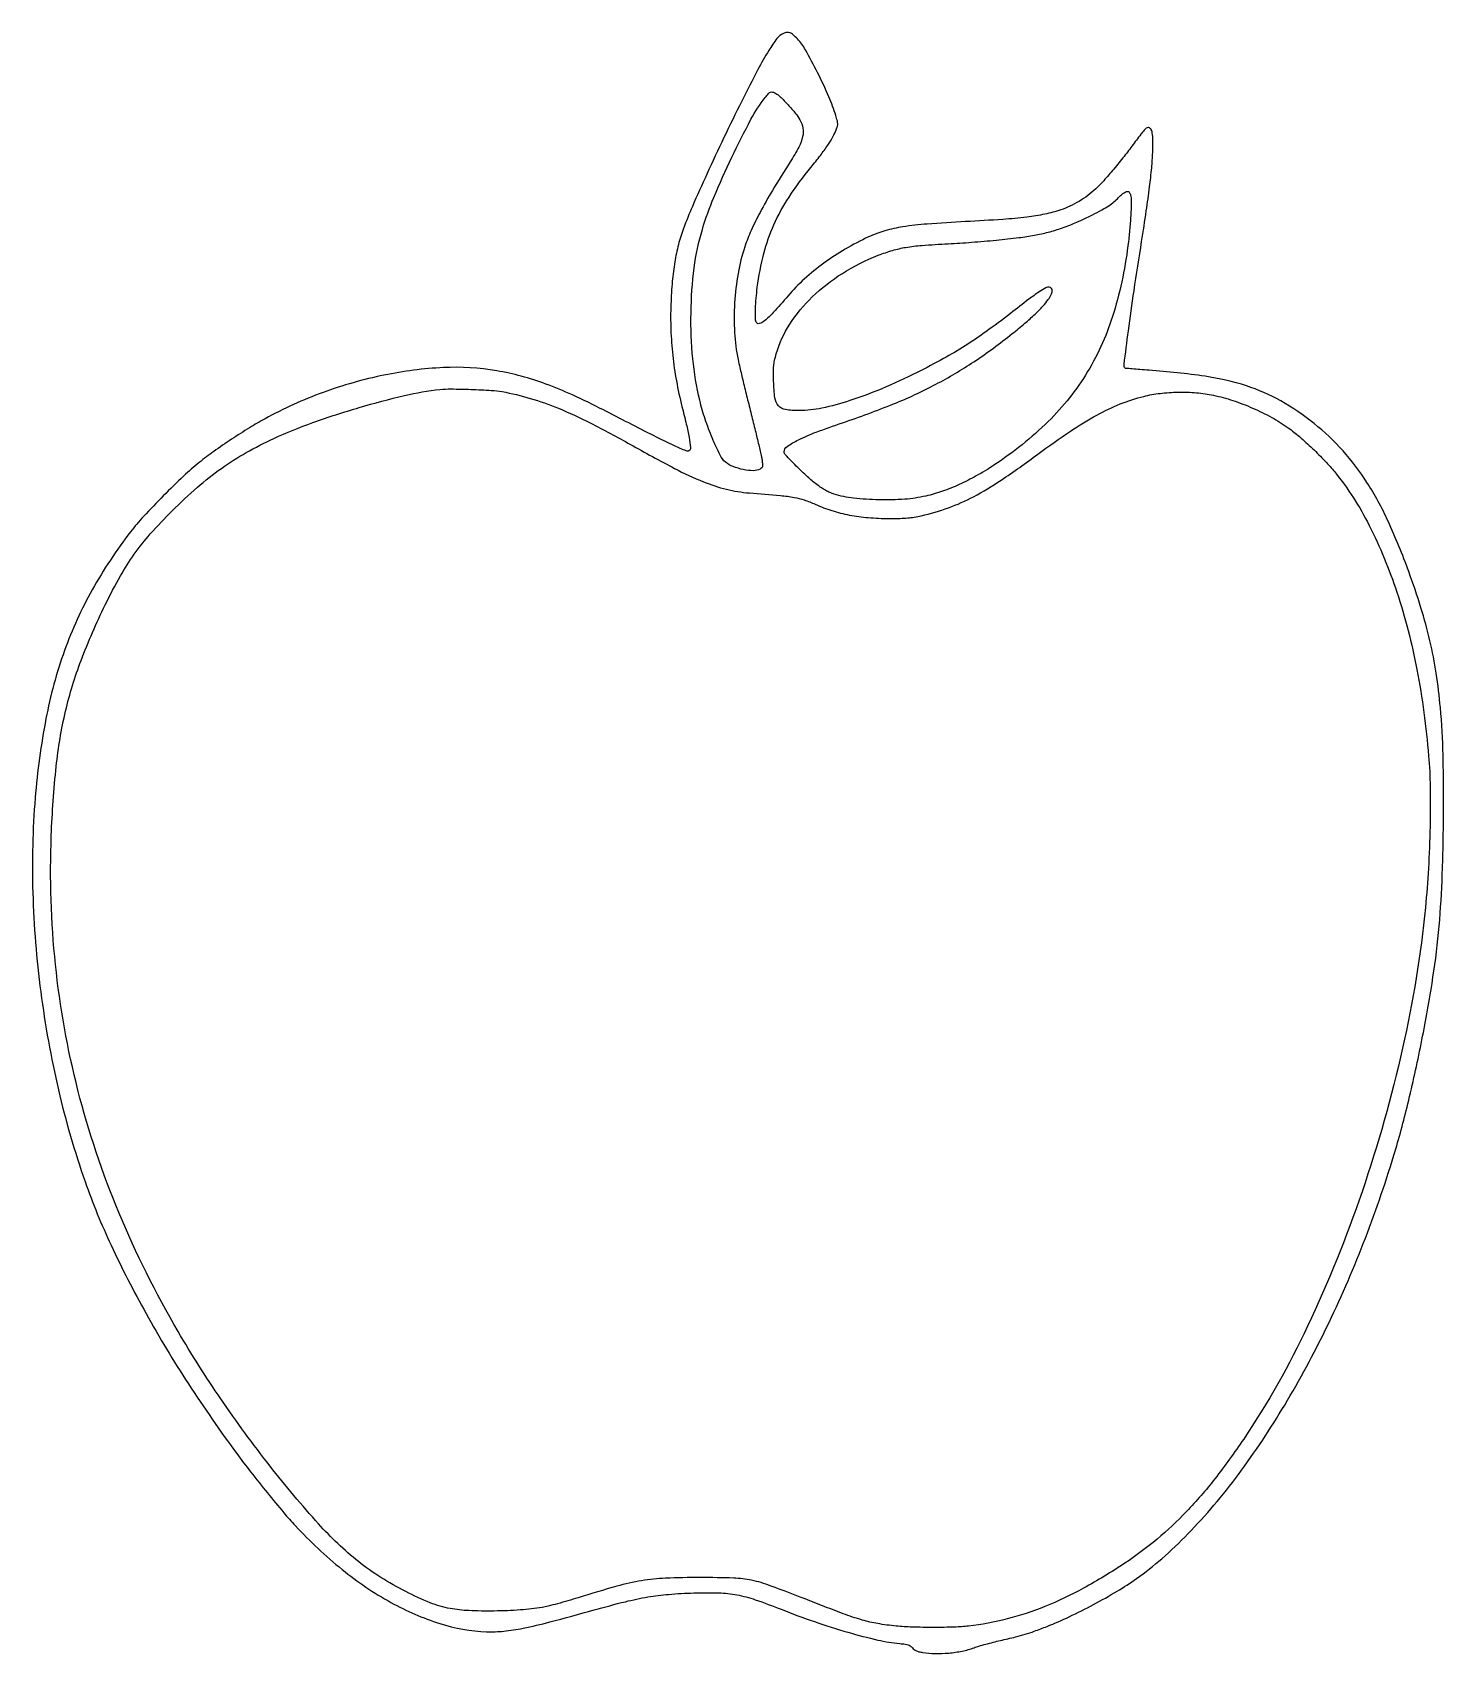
# Model space of a CAD drawing. Extents: x 398 to 1577, y 0 to 1353.
import ezdxf

# ---------------------------------------------------------------- set-up
doc = ezdxf.new("R2010")
doc.units = 0

msp = doc.modelspace()

# ---------------------------------------------------------------- linework, layer by layer
for points in [[(1025.298474, 1352.521297, 0.127599), (1019.974021, 1348.373112, 0.025799), (1013.11312, 1338.42007, 0.017492), (1004.026969, 1322.438279, 0.004521), (990.526131, 1296.05223, 0.004325), (975.627541, 1265.618266, 0.004435), (961.383281, 1235.181983, 0.004548), (949.348972, 1208.216337, 0.014068), (941.905402, 1189.715935, 0.025088), (937.679032, 1176.255022, 0.022162), (934.617136, 1161.87151, 0.019589), (932.558859, 1145.655738, 0.012356), (931.369281, 1126.608016, 0.018304), (931.346722, 1105.241619, 0.018078), (932.883765, 1083.841325, 0.017936), (935.980541, 1062.442541, 0.017352), (940.629496, 1041.080676, -0.005359), (944.228436, 1026.263163, -0.012847), (946.494807, 1015.18865, -0.009361), (947.820268, 1006.839802, -0.235231), (947.104854, 1004.704854, -0.29913), (944.13422, 1004.090043, -0.01451), (934.41836, 1008.269651, -0.008942), (917.356732, 1016.577867, -0.000803), (875, 1038.234854, 0.011383), (849.20577, 1050.742283, 0.019156), (826.959881, 1059.897398, 0.021908), (806.447069, 1066.429781, 0.02381), (786, 1070.935224, 0.054501), (741.435108, 1073.62921, 0.038842), (691.785836, 1067.33196, 0.036945), (640.877515, 1052.821831, 0.036616), (592.5, 1030.943505, 0.013769), (579.447171, 1023.375162, 0.008332), (564.401434, 1013.738689, 0.008326), (549.650884, 1003.582905, 0.013494), (537.5, 994.410657, 0.021028), (524.513382, 983.120244, 0.008162), (507.475259, 966.465615, 0.008125), (491.047336, 949.326222, 0.02205), (480.158979, 936.5, 0.037355), (448.159402, 888.196778, 0.041516), (424.976153, 837.302389, 0.038964), (409.474672, 780.531939, 0.026923), (400.516857, 714.5, 0.027954), (398.520614, 635.019894, 0.024643), (405.152442, 552.358371, 0.024614), (419.899675, 470.64437, 0.027697), (442.200755, 394, 0.02476), (463.880697, 340.962363, 0.017807), (493.041331, 284.002115, 0.01675), (528.407291, 225.30484, 0.015104), (568.808801, 167, 0.007106), (580.434826, 151.719008, 0.00441), (594.492877, 134.098757, 0.004304), (608.101756, 117.638278, 0.012797), (617.808936, 106.682559, 0.034444), (656.853257, 70.214426, 0.044217), (697.564402, 42.716198, 0.049162), (738.317413, 25.127861, 0.06796), (777.5, 18.261596, 0.035246), (791.820015, 18.730003, 0.02423), (807.884037, 21.184323, 0.014596), (830.196038, 26.390904, 0.003402), (867.310845, 36.472914, -0.006952), (893.382985, 43.356849, -0.018765), (912.123973, 47.287006, -0.021739), (929.475904, 49.479999, -0.012536), (950.5, 50.683351, -0.015683), (971.344846, 50.698763, -0.038714), (986.538064, 49.05128, -0.036241), (1001.870563, 45.007755, -0.012307), (1023.5, 36.991745, 0.012025), (1051.315328, 26.665356, 0.01253), (1079.21836, 17.838777, 0.013139), (1104.231708, 11.317483, 0.034937), (1122.448806, 8.397949, -0.009843), (1127.003763, 7.900631, -0.049521), (1129.497011, 7.323694, -0.077884), (1131.269462, 6.396849, -0.048383), (1133.015957, 4.821387, 0.047237), (1134.597174, 3.388444, 0.05504), (1136.344079, 2.360506, 0.045081), (1138.54597, 1.601869, 0.019849), (1141.56715, 0.983126, 0.035985), (1151.962215, 0.041095, 0.027316), (1163.403196, 0.455245, 0.027398), (1174.682722, 2.10908, 0.037162), (1184.588539, 4.900342, -0.014509), (1188.58323, 6.223846, -0.005347), (1194.288508, 7.865804, -0.005295), (1200.560052, 9.527046, -0.006341), (1206.5, 10.953399, 0.003828), (1219.221728, 13.940689, 0.013681), (1227.284922, 16.134563, 0.014991), (1234.841234, 18.663772, 0.005313), (1245.5, 22.719614, 0.017152), (1264.039445, 30.744927, 0.012035), (1284.353126, 40.9843, 0.012095), (1303.955631, 52.082086, 0.018587), (1320.303375, 62.711266, 0.026978), (1341.241197, 79.218496, 0.018581), (1363.16985, 100.00743, 0.017594), (1384.906928, 123.826377, 0.016747), (1405.291178, 149.5, 0.024912), (1443.92949, 207.488793, 0.021152), (1478.932831, 272.23114, 0.020399), (1509.571091, 342.234865, 0.019134), (1535.125842, 416, 0.014758), (1546.801504, 458.90104, 0.009551), (1557.885327, 509.149881, 0.009582), (1566.959062, 559.34502, 0.015908), (1572.442915, 602, 0.014321), (1575.333493, 644.816908, 0.007658), (1576.577075, 697.833752, 0.007632), (1576.205251, 750.006304, 0.016917), (1573.97031, 789.717084, 0.016034), (1570.442042, 818.465858, 0.018615), (1565.199789, 845.518488, 0.017801), (1557.73624, 873.104291, 0.012612), (1547.492739, 903.5, 0.019385), (1530.31903, 945.394183, 0.035435), (1512.664859, 977.814464, 0.041028), (1492.662775, 1004.044631, 0.039919), (1468.475164, 1026.91901, 0.040786), (1440.644163, 1045.803522, 0.050652), (1412.008405, 1058.36662, 0.042159), (1377.455144, 1066.382308, 0.018494), (1330.696846, 1071.390235, -0.001621), (1323.084794, 1071.946542, -0.002643), (1316.630848, 1072.473576, -0.000372), (1310.910579, 1072.975435, -0.212994), (1310.621279, 1073.136487, -0.194527), (1309.823102, 1076.150801, -0.001226), (1313.450682, 1104.369141, -0.004492), (1318.13848, 1137.806731, -0.002409), (1324.494391, 1179, 0.00279), (1328.401857, 1204.453346, 0.005758), (1331.116239, 1224.403154, 0.00728), (1332.865481, 1240.364872, 0.014025), (1333.720665, 1253.196753, 0.009945), (1333.913099, 1263.535795, 0.044871), (1333.365028, 1269.544575, 0.09774), (1332.072085, 1272.824424, 0.255457), (1329.921312, 1274, 0.16059), (1328.401174, 1273.498838, 0.054293), (1326.666431, 1271.897598, 0.017783), (1323.86032, 1268.437127, 0.001262), (1316.411091, 1258.5, -0.008885), (1308.82336, 1248.693239, -0.006463), (1300.052202, 1238.048697, -0.006169), (1291.751314, 1228.478112, -0.022995), (1286.186891, 1222.771584, -0.028043), (1279.648262, 1217.309271, -0.025304), (1272.317683, 1212.408663, -0.025499), (1264.594809, 1208.312198, -0.029831), (1256.882396, 1205.25798, -0.028188), (1243.657448, 1201.724858, -0.020543), (1228.640246, 1199.245614, -0.013753), (1208.449976, 1197.321031, -0.004085), (1177.5, 1195.481602, 0.005596), (1145.307773, 1193.470704, 0.020729), (1125.099926, 1191.135937, 0.031746), (1110.157004, 1187.795182, 0.036777), (1096.5, 1182.702256, 0.024422), (1077.038934, 1172.587966, 0.025951), (1059.062089, 1160.809506, 0.026764), (1042.933039, 1147.621069, 0.030296), (1029, 1133.288833, -0.006692), (1016.797553, 1119.490199, -0.036277), (1009.563868, 1112.603844, -0.103632), (1005.160976, 1110.301815, -0.387753), (1002.606989, 1111.581787, -0.08997), (1001.978799, 1114.902751, -0.009883), (1002.074354, 1122.688294, -0.012366), (1002.584118, 1131.658351, -0.012212), (1003.53796, 1140.629788, -0.030265), (1008.96972, 1168.743143, -0.042288), (1017.403929, 1192.901278, -0.040746), (1030.052743, 1215.95236, -0.025491), (1048.304161, 1240.760641, 0.008227), (1056.216569, 1250.772448, 0.014959), (1062.295831, 1259.244237, 0.018212), (1066.733192, 1266.383717, 0.040089), (1069.465258, 1272.193912, 0.021095), (1070.459031, 1275.220848, 0.077474), (1070.70049, 1277.216593, 0.057183), (1070.361845, 1279.480566, 0.008041), (1069.059917, 1284.028647, 0.029509), (1063.266727, 1299.709704, 0.012766), (1053.815422, 1319.868235, 0.011141), (1043.790955, 1338.834104, 0.062049), (1037, 1348.100351, 0.023176), (1033.44674, 1351.53253, 0.090368), (1030.839276, 1353.100763, 0.126419), (1028.332276, 1353.37696, 0.066662)], [(1018.905001, 1302.549126, -0.076273), (1022.695059, 1299.78863, -0.0117), (1029.177418, 1293.044957, -0.013612), (1035.423988, 1285.850928, -0.041781), (1039.087488, 1280.544965, -0.088337), (1041.59668, 1273.553098, -0.09867), (1041.393864, 1266.404421, -0.065585), (1038.168482, 1257.731723, -0.019584), (1031.064064, 1245.5, 0.005487), (1016.180705, 1221.461792, 0.013097), (1005.800403, 1203.214626, 0.017291), (998.422287, 1188.188766, 0.025531), (993.100104, 1174.5, 0.036417), (987.495644, 1152.269435, 0.028505), (984.586287, 1127.551584, 0.028627), (984.513746, 1102.806164, 0.038026), (987.437292, 1080.5, 0.006159), (988.926127, 1073.799801, 0.001276), (991.719401, 1062.056719, 0.001341), (995.034404, 1048.43729, 0.001264), (998.487496, 1034.565425, -0.001792), (1001.802672, 1021.187318, -0.002423), (1004.697731, 1009.067813, -0.001634), (1007.044076, 998.880312, -0.026533), (1007.638601, 995.417851, -0.011868), (1007.928352, 992.319885, -0.083568), (1007.781869, 990.818002, -0.143208), (1007.17471, 989.824261, -0.058573), (1005.875643, 988.895187, -0.132576), (1000.319495, 987.534226, -0.042909), (991.830116, 988.464642, -0.04317), (983.238507, 990.946488, -0.083192), (977.088902, 994.578648, -0.103648), (972.405769, 1000.554199, -0.015585), (966.064113, 1014.49179, -0.018055), (959.989322, 1030.643871, -0.021485), (955.479197, 1046.289092, -0.035937), (949.684652, 1080.904877, -0.027348), (948.172194, 1119.33917, -0.027699), (950.836633, 1156.944149, -0.042029), (957.669914, 1188.983923, -0.025616), (967.295038, 1215.737196, -0.012048), (982.305167, 1249.288606, -0.011259), (998.245923, 1280.882537, -0.044804), (1010.121827, 1299.034907, -0.012937), (1013.011514, 1302.502336, -0.117932), (1014.605611, 1303.629291, -0.178005), (1016.245251, 1303.675672, -0.038321)], [(1315.257326, 1217.43484, -0.075721), (1315.824539, 1213.28663, -0.00761), (1315.519305, 1203.274954, -0.009573), (1314.752107, 1191.459871, -0.008086), (1313.499572, 1178.99634, -0.043953), (1301.189116, 1119.544266, -0.062477), (1279.363738, 1070.250658, -0.063805), (1246.449528, 1028.624236, -0.048359), (1201.051039, 992.086954, -0.017441), (1186.414752, 983.190788, -0.021544), (1172.17242, 975.98865, -0.022883), (1158.165956, 970.404927, -0.025722), (1144.238804, 966.367624, -0.040198), (1126.628748, 963.699502, -0.022933), (1105.101095, 963.179354, -0.022966), (1083.950588, 964.611824, -0.04654), (1067.637751, 968.030168, -0.027604), (1064.214212, 969.298382, -0.023332), (1060.747837, 971.001203, -0.021125), (1057.134055, 973.194583, -0.014945), (1053.263934, 975.943756, -0.023965), (1045.497287, 982.425365, -0.01142), (1036.11835, 991.451148, -0.00501), (1027.059753, 1000.76094, -0.192761), (1026, 1003.407672, -0.250968), (1028.335201, 1007.767025, -0.031647), (1037.909621, 1013.299504, -0.025262), (1052.764092, 1019.758912, -0.009001), (1074.568354, 1027.512784, 0.01524), (1117.38151, 1043.342104, 0.0246), (1152.635168, 1059.673016, 0.026287), (1184.401295, 1078.523425, 0.02114), (1216.49608, 1101.943772, 0.008041), (1227.012785, 1110.601592, 0.013649), (1235.490447, 1118.22103, 0.016264), (1242.038478, 1124.855492, 0.035814), (1246.486039, 1130.415204, 0.033643), (1248.923249, 1134.519542, 0.098177), (1249.806956, 1137.677326, 0.190594), (1249.168839, 1139.743641, 0.19059), (1247.289858, 1140.814328, 0.165724), (1244.425965, 1140.271888, 0.020173), (1238.914553, 1136.847211, 0.013434), (1230.368614, 1130.704851, 0.002473), (1214.97217, 1118.878242, -0.008584), (1194.399507, 1103.471642, -0.015567), (1176.984792, 1091.697974, -0.015808), (1159.05385, 1081.149902, -0.009181), (1136.91273, 1069.573169, -0.015277), (1107.520889, 1055.991728, -0.022291), (1080.803017, 1046.004284, -0.025689), (1057.451607, 1039.747643, -0.051608), (1038.5, 1037.706413, -0.038784), (1026.95318, 1038.555014, -0.177949), (1021.164609, 1041.740675, -0.148648), (1018.233171, 1048.298843, -0.024678), (1017.173058, 1062.24527, -0.005907), (1017.053533, 1070.371295, -0.025044), (1017.282918, 1075.229142, -0.031738), (1017.970427, 1079.469998, -0.013795), (1019.393498, 1085.002563, -0.073611), (1030.635568, 1109.756378, -0.057257), (1049.425424, 1132.631946, -0.052916), (1074.551521, 1152.25438, -0.045331), (1104.543429, 1167.364456, -0.022069), (1116.457983, 1171.471525, -0.031073), (1127.408718, 1173.985911, -0.02215), (1141.055186, 1175.621409, -0.005842), (1163, 1177.012438, 0.006213), (1182.535313, 1178.265274, 0.005225), (1203.197487, 1180.065729, 0.00525), (1221.978944, 1182.099533, 0.015077), (1234.948709, 1184.0401, 0.021229), (1246.524636, 1186.64238, 0.01899), (1258.2837, 1190.299894, 0.017743), (1270.487987, 1195.103977, 0.013803), (1283.405395, 1201.155271, 0.008987), (1291.288029, 1205.295972, 0.020952), (1296.993729, 1208.743713, 0.026995), (1301.398804, 1212.019532, 0.03242), (1305.147647, 1215.569921, -0.025684), (1307.581659, 1217.938038, -0.043474), (1309.872768, 1219.62058, -0.054567), (1311.885238, 1220.561894, -0.147356), (1313.44548, 1220.617892, -0.166841), (1313.865798, 1220.338065, -0.033842), (1314.36772, 1219.580483, -0.032265), (1314.856302, 1218.576665, -0.025359)], [(790.5, 1053.528886, -0.027615), (813.967665, 1047.928744, -0.025238), (837.408366, 1039.638708, -0.020398), (863.990585, 1027.409366, -0.00947), (897.5, 1009.496444, 0.006552), (934.45176, 989.465219, 0.024196), (958.514932, 978.275634, 0.036802), (977.680853, 972.066211, 0.040149), (997, 968.958701, -0.002379), (1022.898159, 966.778453, -0.020339), (1034.440632, 965.276247, -0.039347), (1042.658929, 963.188755, -0.024019), (1051.976867, 959.516359, 0.029637), (1065.86816, 954.220898, 0.028691), (1080.438396, 950.538058, 0.026984), (1096.156771, 948.382959, 0.02063), (1113.5, 947.670665, 0.005241), (1122.80934, 947.770183, 0.015664), (1129.168581, 948.104336, 0.020079), (1134.567313, 948.777096, 0.014655), (1140.5, 949.939221, 0.031102), (1163.221333, 956.594243, 0.034639), (1184.107862, 965.830598, 0.027165), (1207.266391, 979.710267, 0.01057), (1237.767924, 1001.273804, -0.010752), (1265.139328, 1020.609499, -0.023362), (1287.114773, 1033.986271, -0.029272), (1306.650489, 1043.220584, -0.03387), (1326.214277, 1049.602352, -0.032794), (1339.871439, 1052.116332, -0.025282), (1354.990151, 1053.114422, -0.025078), (1370.290697, 1052.582102, -0.030359), (1384.5, 1050.498163, -0.028141), (1400.574805, 1046.17732, -0.023076), (1417.190917, 1039.827928, -0.023155), (1433.080786, 1032.005779, -0.029062), (1446.971321, 1023.261147, -0.023165), (1456.17245, 1016.026978, -0.011648), (1467.127039, 1006.106455, -0.01165), (1477.693379, 995.601245, -0.021411), (1485.711035, 986.5, -0.053208), (1514.541689, 941.821088, -0.036798), (1537.611385, 886.200989, -0.033195), (1554.355278, 821.503753, -0.025854), (1564.148783, 749.5, -0.017425), (1565.421115, 723.363321, -0.008814), (1565.294779, 690.393351, -0.008606), (1563.943619, 655.46968, -0.010632), (1561.433806, 623, -0.030895), (1542.460417, 505.562015, -0.026876), (1508.533317, 385.631165, -0.027484), (1463.125904, 273.375174, -0.038289), (1409.686782, 179.141956, -0.01744), (1385.621884, 145.947706, -0.025291), (1361.955014, 118.56506, -0.02751), (1337.351988, 95.530751, -0.027972), (1310.5, 75.473787, -0.020723), (1275.940035, 54.560969, -0.030032), (1243.714072, 39.283682, -0.032773), (1212.244177, 28.955444, -0.033747), (1180, 22.950371, -0.022205), (1168.246148, 22.099576, -0.007083), (1150.707882, 21.859468, -0.00728), (1132.830865, 22.128302, -0.017076), (1119.5, 22.979227, -0.017883), (1104.052475, 25.056259, -0.028668), (1091.095678, 28.045475, -0.018873), (1075.257928, 33.32561, -0.003789), (1047.5, 44, 0.004492), (1014.364832, 56.688771, 0.036705), (998.814231, 61.216896, 0.044335), (983.83142, 63.044217, 0.008188), (956, 63.5, 0.010381), (926.83063, 62.894332, 0.030542), (906.869953, 60.839419, 0.027667), (886.27114, 56.255362, 0.00733), (853.960828, 46.650428, -0.005334), (845.4034, 44.069328, -0.005121), (836.67592, 41.634816, -0.005076), (828.936537, 39.645117, -0.018405), (823.960828, 38.612225, -0.024508), (805.775912, 36.440398, -0.014215), (783.786409, 35.528795, -0.014115), (762.517972, 35.852576, -0.034715), (747, 37.611276, -0.049634), (730.36127, 42.421758, -0.023294), (709.951374, 51.713212, -0.022586), (689.014778, 63.671501, -0.026987), (670.5, 76.835588, -0.041964), (637.201411, 108.226234, -0.016485), (596.630528, 156.586055, -0.016041), (555.542872, 212.586394, -0.018039), (519.793234, 269, -0.033333), (470.394628, 368.175784, -0.036288), (436.218877, 470.299908, -0.036686), (417.439813, 575.255477, -0.035626), (413.942249, 682.872718, -0.016517), (418.100445, 740.715154, -0.031245), (425.879932, 786.790347, -0.033651), (438.867046, 829.222676, -0.022952), (458.990909, 875.5, -0.013601), (471.684538, 899.687946, -0.027065), (483.256669, 917.958438, -0.027466), (496.62076, 934.701426, -0.014454), (514.914783, 954.047288, -0.017055), (535.962688, 973.668124, -0.024354), (556.016389, 989.474875, -0.02556), (576.721219, 1002.679197, -0.022022), (599.703279, 1014.42747, -0.021447), (632.404565, 1027.702988, -0.013983), (671.14903, 1040.318584, -0.014032), (709.022658, 1050.343376, -0.030975), (738.5, 1055.365853, -0.029826), (747.755686, 1055.803033, -0.005719), (764.570927, 1055.40151, -0.005693), (781.369668, 1054.616476, -0.030247)]]:
    msp.add_lwpolyline(points, format="xyb", close=True)

doc.saveas('drawing.dxf')
